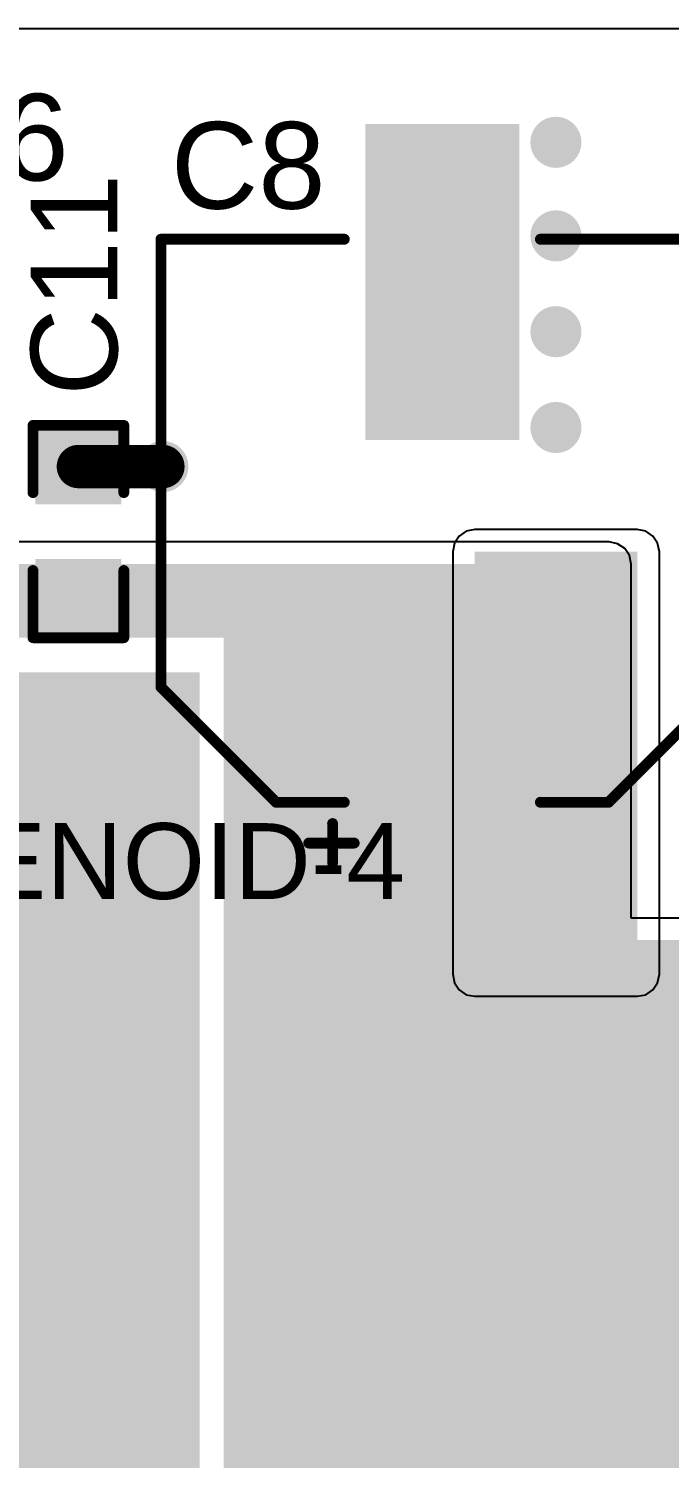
# Model space of a CAD drawing. Header units: millimetres. Extents: x 0.3 to 65.6, y 0.3 to 58.5.
# Drawn here: x 34.49 to 42.01, y 11.56 to 28.32 of the extents above; entities that cross this region are included whole.
import ezdxf

# ---------------------------------------------------------------- set-up
doc = ezdxf.new("R2010")
doc.units = ezdxf.units.MM
for name, color, linetype in [('BottomLayer', 5, 'Continuous'), ('BottomSolder', 6, 'Continuous'), ('TopLayer', 1, 'Continuous'), ('TopOverlay', 2, 'Continuous'), ('TopPaste', 8, 'Continuous'), ('TopSolder', 216, 'Continuous'), ('ViaHoleLayer', 16, 'Continuous')]:
    doc.layers.add(name, color=color, linetype=linetype)
doc.styles.add('Arial', font='arial.ttf', dxfattribs={"height": 0.2})

# ---------------------------------------------------------------- blocks, each defined once
blk = doc.blocks.new('SMC_44')
at = {"layer": 'TopLayer'}
for points in [[(-6, 2.15), (-1.9, 2.15), (-1.9, -2.15), (-6, -2.15)], [(1.9, 2.15), (6, 2.15), (6, -2.15), (1.9, -2.15)]]:
    blk.add_hatch(color=1, dxfattribs=at).paths.add_polyline_path(points)
at = {"layer": 'TopOverlay'}
for points in [[(-7.239, 2.234), (-3.556, 2.234), (-3.556, 3.047), (-7.239, 3.047)], [(-7.239, -2.262), (-6.096, -2.262), (-6.096, 2.26), (-7.239, 2.26)], [(-7.239, -3.049), (-3.556, -3.049), (-3.556, -2.236), (-7.239, -2.236)]]:
    blk.add_hatch(color=2, dxfattribs=at).paths.add_polyline_path(points)
at = {"layer": 'TopPaste'}
for points in [[(-6, 2.15), (-1.9, 2.15), (-1.9, -2.15), (-6, -2.15)], [(1.9, 2.15), (6, 2.15), (6, -2.15), (1.9, -2.15)]]:
    blk.add_hatch(color=8, dxfattribs=at).paths.add_polyline_path(points)
at = {"layer": 'TopSolder'}
for points in [[(-6.102, 2.252), (-1.798, 2.252), (-1.798, -2.252), (-6.102, -2.252)], [(1.798, 2.252), (6.102, 2.252), (6.102, -2.252), (1.798, -2.252)]]:
    blk.add_hatch(color=216, dxfattribs=at).paths.add_polyline_path(points)
at = {"layer": 'TopOverlay', "const_width": 0.127}
for points in [[(-3.556, 2.997), (3.581, 2.997)], [(-3.556, 2.438), (-3.556, 2.997)], [(3.581, 2.438), (3.581, 2.997)], [(-3.556, -2.997), (-3.556, -2.438)], [(3.581, -2.997), (3.581, -2.438)], [(-3.556, -2.997), (3.581, -2.997)]]:
    blk.add_lwpolyline(points, dxfattribs=at)
at = {"layer": 'TopOverlay', "const_width": 0.0635}
for points in [[(-3.588, 2.997, 1), (-3.524, 2.997, 1)], [(-3.588, 2.997, 1), (-3.524, 2.997, 1)], [(3.55, 2.997, 1), (3.613, 2.997, 1)], [(3.55, 2.997, 1), (3.613, 2.997, 1)], [(-3.588, 2.438, 1), (-3.524, 2.438, 1)], [(3.55, 2.438, 1), (3.613, 2.438, 1)], [(-3.588, -2.438, 1), (-3.524, -2.438, 1)], [(3.55, -2.438, 1), (3.613, -2.438, 1)], [(-3.588, -2.997, 1), (-3.524, -2.997, 1)], [(-3.588, -2.997, 1), (-3.524, -2.997, 1)], [(3.55, -2.997, 1), (3.613, -2.997, 1)], [(3.55, -2.997, 1), (3.613, -2.997, 1)]]:
    blk.add_lwpolyline(points, format="xyb", close=True, dxfattribs=at)
blk = doc.blocks.new('C___0603_51')
at = {"layer": 'TopLayer'}
for points in [[(-0.381, 0.445), (-0.381, -0.445), (-1.143, -0.445), (-1.143, 0.445)], [(1.143, 0.445), (1.143, -0.445), (0.381, -0.445), (0.381, 0.445)]]:
    blk.add_hatch(color=1, dxfattribs=at).paths.add_polyline_path(points)
at = {"layer": 'TopPaste'}
for points in [[(-0.381, 0.445), (-0.381, -0.445), (-1.143, -0.445), (-1.143, 0.445)], [(1.143, 0.445), (1.143, -0.445), (0.381, -0.445), (0.381, 0.445)]]:
    blk.add_hatch(color=8, dxfattribs=at).paths.add_polyline_path(points)
at = {"layer": 'TopSolder'}
for points in [[(-0.321, 0.504), (-0.321, -0.504), (-1.203, -0.504), (-1.203, 0.504)], [(1.203, 0.504), (1.203, -0.504), (0.321, -0.504), (0.321, 0.504)]]:
    blk.add_hatch(color=216, dxfattribs=at).paths.add_polyline_path(points)
at = {"layer": 'TopOverlay', "const_width": 0.127}
for points in [[(-1.245, -0.533), (-1.245, 0.533)], [(-0.457, 0.533), (-1.245, 0.533)], [(1.245, 0.533), (0.457, 0.533)], [(1.245, -0.533), (1.245, 0.533)], [(-0.457, -0.533), (-1.245, -0.533)], [(1.245, -0.533), (0.457, -0.533)]]:
    blk.add_lwpolyline(points, dxfattribs=at)
at = {"layer": 'TopOverlay', "const_width": 0.0635}
for points in [[(-1.276, 0.533, 1), (-1.213, 0.533, 1)], [(-1.276, 0.533, 1), (-1.213, 0.533, 1)], [(-0.489, 0.533, 1), (-0.425, 0.533, 1)], [(0.425, 0.533, 1), (0.489, 0.533, 1)], [(1.213, 0.533, 1), (1.276, 0.533, 1)], [(1.213, 0.533, 1), (1.276, 0.533, 1)], [(-1.276, -0.533, 1), (-1.213, -0.533, 1)], [(-1.276, -0.533, 1), (-1.213, -0.533, 1)], [(-0.489, -0.533, 1), (-0.425, -0.533, 1)], [(0.425, -0.533, 1), (0.489, -0.533, 1)], [(1.213, -0.533, 1), (1.276, -0.533, 1)], [(1.213, -0.533, 1), (1.276, -0.533, 1)]]:
    blk.add_lwpolyline(points, format="xyb", close=True, dxfattribs=at)
blk = doc.blocks.new('50SVPF10M_54')
at = {"layer": 'TopLayer'}
for points in [[(-4.55, 0.8), (-1.05, 0.8), (-1.05, -0.8), (-4.55, -0.8)], [(1.05, 0.8), (4.55, 0.8), (4.55, -0.8), (1.05, -0.8)]]:
    blk.add_hatch(color=1, dxfattribs=at).paths.add_polyline_path(points)
at = {"layer": 'TopPaste'}
for points in [[(-4.55, 0.8), (-1.05, 0.8), (-1.05, -0.8), (-4.55, -0.8)], [(1.05, 0.8), (4.55, 0.8), (4.55, -0.8), (1.05, -0.8)]]:
    blk.add_hatch(color=8, dxfattribs=at).paths.add_polyline_path(points)
at = {"layer": 'TopSolder'}
for points in [[(-4.652, 0.902), (-0.948, 0.902), (-0.948, -0.902), (-4.652, -0.902)], [(0.948, 0.902), (4.652, 0.902), (4.652, -0.902), (0.948, -0.902)]]:
    blk.add_hatch(color=216, dxfattribs=at).paths.add_polyline_path(points)
at = {"layer": 'TopOverlay', "const_width": 0.127}
for points in [[(-1.95, 3.3), (-3.3, 1.95)], [(-1.95, 3.3), (3.3, 3.3)], [(3.3, 3.3), (3.3, 1.15)], [(-3.3, 1.95), (-3.3, 1.15)], [(-3.779, 1.567), (-3.779, 1.033)], [(-4.007, 1.287), (-3.55, 1.287)], [(-3.3, -1.15), (-3.3, -1.95)], [(3.3, -1.15), (3.3, -3.3)], [(-3.3, -1.95), (-1.95, -3.3)], [(-1.95, -3.3), (3.3, -3.3)]]:
    blk.add_lwpolyline(points, dxfattribs=at)
at = {"layer": 'TopOverlay', "const_width": 0.0635}
for points in [[(-1.982, 3.3, 1), (-1.918, 3.3, 1)], [(-1.982, 3.3, 1), (-1.918, 3.3, 1)], [(3.268, 3.3, 1), (3.332, 3.3, 1)], [(3.268, 3.3, 1), (3.332, 3.3, 1)], [(-3.332, 1.95, 1), (-3.268, 1.95, 1)], [(-3.332, 1.95, 1), (-3.268, 1.95, 1)], [(-3.81, 1.567, 1), (-3.747, 1.567, 1)], [(-4.039, 1.287, 1), (-3.975, 1.287, 1)], [(-3.582, 1.287, 1), (-3.518, 1.287, 1)], [(-3.332, 1.15, 1), (-3.268, 1.15, 1)], [(3.268, 1.15, 1), (3.332, 1.15, 1)], [(-3.81, 1.033, 1), (-3.747, 1.033, 1)], [(-3.332, -1.15, 1), (-3.268, -1.15, 1)], [(3.268, -1.15, 1), (3.332, -1.15, 1)], [(-3.332, -1.95, 1), (-3.268, -1.95, 1)], [(-3.332, -1.95, 1), (-3.268, -1.95, 1)], [(-1.982, -3.3, 1), (-1.918, -3.3, 1)], [(-1.982, -3.3, 1), (-1.918, -3.3, 1)], [(3.268, -3.3, 1), (3.332, -3.3, 1)], [(3.268, -3.3, 1), (3.332, -3.3, 1)]]:
    blk.add_lwpolyline(points, format="xyb", close=True, dxfattribs=at)

msp = doc.modelspace()

# ---------------------------------------------------------------- hatches: boundary and pattern name
at = {"layer": 'BottomLayer'}
h = msp.add_hatch(color=5, dxfattribs=at)
edge = h.paths.add_edge_path()
edge.add_arc((40.677, 26.991), 0.3, 0, 360)
h = msp.add_hatch(color=5, dxfattribs=at)
edge = h.paths.add_edge_path()
edge.add_arc((40.677, 25.894), 0.3, 0, 360)
h = msp.add_hatch(color=5, dxfattribs=at)
edge = h.paths.add_edge_path()
edge.add_arc((40.677, 24.771), 0.3, 0, 360)
h = msp.add_hatch(color=5, dxfattribs=at)
edge = h.paths.add_edge_path()
edge.add_arc((40.677, 23.648), 0.3, 0, 360)
h = msp.add_hatch(color=5, dxfattribs=at)
edge = h.paths.add_edge_path()
edge.add_arc((36.068, 23.19), 0.3, 0, 360)
msp.add_hatch(color=5, dxfattribs=at).paths.add_polyline_path([(41.631, 17.239), (41.631, 22.192), (39.726, 22.192), (39.726, 17.239)])
h = msp.add_hatch(color=5, dxfattribs=at)
edge = h.paths.add_edge_path()
edge.add_arc((40.677, 21.391), 0.3, 0, 360)
h = msp.add_hatch(color=5, dxfattribs=at)
edge = h.paths.add_edge_path()
edge.add_arc((40.677, 20.294), 0.3, 0, 360)
h = msp.add_hatch(color=5, dxfattribs=at)
edge = h.paths.add_edge_path()
edge.add_arc((40.677, 19.171), 0.3, 0, 360)
h = msp.add_hatch(color=5, dxfattribs=at)
edge = h.paths.add_edge_path()
edge.add_arc((40.677, 18.048), 0.3, 0, 360)
at = {"layer": 'BottomSolder'}
h = msp.add_hatch(color=6, dxfattribs=at)
edge = h.paths.add_edge_path()
edge.add_arc((40.677, 26.991), 0.15, 0, 360)
h = msp.add_hatch(color=6, dxfattribs=at)
edge = h.paths.add_edge_path()
edge.add_arc((40.677, 25.894), 0.15, 0, 360)
h = msp.add_hatch(color=6, dxfattribs=at)
edge = h.paths.add_edge_path()
edge.add_arc((40.677, 24.771), 0.15, 0, 360)
h = msp.add_hatch(color=6, dxfattribs=at)
edge = h.paths.add_edge_path()
edge.add_arc((40.677, 23.648), 0.15, 0, 360)
h = msp.add_hatch(color=6, dxfattribs=at)
edge = h.paths.add_edge_path()
edge.add_arc((36.068, 23.19), 0.15, 0, 360)
h = msp.add_hatch(color=6, dxfattribs=at)
edge = h.paths.add_edge_path()
edge.add_arc((40.677, 21.391), 0.15, 0, 360)
h = msp.add_hatch(color=6, dxfattribs=at)
edge = h.paths.add_edge_path()
edge.add_arc((40.677, 20.294), 0.15, 0, 360)
h = msp.add_hatch(color=6, dxfattribs=at)
edge = h.paths.add_edge_path()
edge.add_arc((40.677, 19.171), 0.15, 0, 360)
h = msp.add_hatch(color=6, dxfattribs=at)
edge = h.paths.add_edge_path()
edge.add_arc((40.677, 18.048), 0.15, 0, 360)
at = {"layer": 'TopLayer'}
h = msp.add_hatch(color=1, dxfattribs=at)
edge = h.paths.add_edge_path()
edge.add_arc((40.677, 26.991), 0.3, 0, 360)
h = msp.add_hatch(color=1, dxfattribs=at)
edge = h.paths.add_edge_path()
edge.add_arc((40.677, 25.894), 0.3, 0, 360)
h = msp.add_hatch(color=1, dxfattribs=at)
edge = h.paths.add_edge_path()
edge.add_arc((40.677, 24.771), 0.3, 0, 360)
h = msp.add_hatch(color=1, dxfattribs=at)
edge = h.paths.add_edge_path()
edge.add_arc((40.677, 23.648), 0.3, 0, 360)
h = msp.add_hatch(color=1, dxfattribs=at)
edge = h.paths.add_edge_path()
edge.add_arc((36.068, 23.19), 0.3, 0, 360)
for points in [[(40.05, 22.047), (31.414, 22.047), (31.414, 21.184), (40.05, 21.184)], [(41.3, 22.047), (36.779, 22.047), (36.779, 2.845), (41.3, 2.845)], [(31.445, 18.847), (36.5, 18.847), (36.5, 20.777), (31.445, 20.777)], [(36.5, 2.896), (36.5, 19.304), (30.099, 19.304), (30.099, 2.896)], [(49.911, 17.639), (40.651, 17.639), (40.651, 2.845), (49.911, 2.845)]]:
    msp.add_hatch(color=1, dxfattribs=at).paths.add_polyline_path(points)
h = msp.add_hatch(color=1, dxfattribs=at)
edge = h.paths.add_edge_path()
edge.add_arc((40.677, 21.391), 0.3, 0, 360)
h = msp.add_hatch(color=1, dxfattribs=at)
edge = h.paths.add_edge_path()
edge.add_arc((40.677, 20.294), 0.3, 0, 360)
h = msp.add_hatch(color=1, dxfattribs=at)
edge = h.paths.add_edge_path()
edge.add_arc((40.677, 19.171), 0.3, 0, 360)
h = msp.add_hatch(color=1, dxfattribs=at)
edge = h.paths.add_edge_path()
edge.add_arc((40.677, 18.048), 0.3, 0, 360)
at = {"layer": 'TopSolder'}
h = msp.add_hatch(color=216, dxfattribs=at)
edge = h.paths.add_edge_path()
edge.add_arc((40.677, 26.991), 0.15, 0, 360)
h = msp.add_hatch(color=216, dxfattribs=at)
edge = h.paths.add_edge_path()
edge.add_arc((40.677, 25.894), 0.15, 0, 360)
h = msp.add_hatch(color=216, dxfattribs=at)
edge = h.paths.add_edge_path()
edge.add_arc((40.677, 24.771), 0.15, 0, 360)
h = msp.add_hatch(color=216, dxfattribs=at)
edge = h.paths.add_edge_path()
edge.add_arc((40.677, 23.648), 0.15, 0, 360)
h = msp.add_hatch(color=216, dxfattribs=at)
edge = h.paths.add_edge_path()
edge.add_arc((36.068, 23.19), 0.15, 0, 360)
h = msp.add_hatch(color=216, dxfattribs=at)
edge = h.paths.add_edge_path()
edge.add_arc((40.677, 21.391), 0.15, 0, 360)
h = msp.add_hatch(color=216, dxfattribs=at)
edge = h.paths.add_edge_path()
edge.add_arc((40.677, 20.294), 0.15, 0, 360)
h = msp.add_hatch(color=216, dxfattribs=at)
edge = h.paths.add_edge_path()
edge.add_arc((40.677, 19.171), 0.15, 0, 360)
h = msp.add_hatch(color=216, dxfattribs=at)
edge = h.paths.add_edge_path()
edge.add_arc((40.677, 18.048), 0.15, 0, 360)
at = {"layer": 'ViaHoleLayer'}
h = msp.add_hatch(color=16, dxfattribs=at)
edge = h.paths.add_edge_path()
edge.add_arc((40.677, 26.991), 0.15, 0, 360)
h = msp.add_hatch(color=16, dxfattribs=at)
edge = h.paths.add_edge_path()
edge.add_arc((40.677, 25.894), 0.15, 0, 360)
h = msp.add_hatch(color=16, dxfattribs=at)
edge = h.paths.add_edge_path()
edge.add_arc((40.677, 24.771), 0.15, 0, 360)
h = msp.add_hatch(color=16, dxfattribs=at)
edge = h.paths.add_edge_path()
edge.add_arc((40.677, 23.648), 0.15, 0, 360)
h = msp.add_hatch(color=16, dxfattribs=at)
edge = h.paths.add_edge_path()
edge.add_arc((36.068, 23.19), 0.15, 0, 360)
h = msp.add_hatch(color=16, dxfattribs=at)
edge = h.paths.add_edge_path()
edge.add_arc((40.677, 21.391), 0.15, 0, 360)
h = msp.add_hatch(color=16, dxfattribs=at)
edge = h.paths.add_edge_path()
edge.add_arc((40.677, 20.294), 0.15, 0, 360)
h = msp.add_hatch(color=16, dxfattribs=at)
edge = h.paths.add_edge_path()
edge.add_arc((40.677, 19.171), 0.15, 0, 360)
h = msp.add_hatch(color=16, dxfattribs=at)
edge = h.paths.add_edge_path()
edge.add_arc((40.677, 18.048), 0.15, 0, 360)

# ---------------------------------------------------------------- linework, layer by layer
at = {"layer": 'BottomLayer'}
for p, q in [((31.407, 28.324), (51.124, 28.324)), ((39.542, 22.375), (39.486, 22.291)), ((39.626, 22.431), (39.542, 22.375)), ((39.726, 22.451), (39.626, 22.431)), ((41.631, 22.451), (39.726, 22.451)), ((41.73, 22.431), (41.631, 22.451)), ((41.814, 22.375), (41.73, 22.431)), ((41.87, 22.291), (41.814, 22.375)), ((39.486, 22.291), (39.467, 22.192)), ((39.467, 22.192), (39.467, 17.239)), ((41.89, 22.192), (41.87, 22.291)), ((41.89, 17.239), (41.89, 22.192)), ((39.467, 17.239), (39.486, 17.139)), ((39.486, 17.139), (39.542, 17.055)), ((41.814, 17.055), (41.87, 17.139)), ((41.87, 17.139), (41.89, 17.239)), ((39.542, 17.055), (39.626, 16.999)), ((39.626, 16.999), (39.726, 16.98)), ((39.726, 16.98), (41.631, 16.98)), ((41.631, 16.98), (41.73, 16.999)), ((41.73, 16.999), (41.814, 17.055))]:
    msp.add_line(p, q, dxfattribs=at)
at = {"layer": 'TopLayer'}
for p, q in [((41.3, 22.306), (31.414, 22.306)), ((41.4, 22.286), (41.3, 22.306)), ((41.484, 22.23), (41.4, 22.286)), ((41.54, 22.146), (41.484, 22.23)), ((41.559, 22.047), (41.54, 22.146)), ((41.559, 17.898), (41.559, 22.047)), ((47.452, 17.898), (41.559, 17.898))]:
    msp.add_line(p, q, dxfattribs=at)
at = {"layer": 'TopLayer', "const_width": 0.508}
msp.add_lwpolyline([(35.077, 23.19), (36.068, 23.19)], dxfattribs=at)
at = {"layer": 'TopLayer', "const_width": 0.254}
for points in [[(34.95, 23.19, 1), (35.204, 23.19, 1)], [(35.941, 23.19, 1), (36.195, 23.19, 1)]]:
    msp.add_lwpolyline(points, format="xyb", close=True, dxfattribs=at)

# ---------------------------------------------------------------- block references
for name, p, rotation in [('50SVPF10M_54', (39.345, 22.555), 90), ('C___0603_51', (35.077, 22.428), 270)]:
    msp.add_blockref(name, p, dxfattribs=dict(rotation=rotation))
msp.add_blockref('SMC_44', (30.119, 14.732))

# ---------------------------------------------------------------- texts
at = {"layer": 'TopOverlay', "style": 'Arial'}
for s, p in [('R16', (32.36, 26.543)), ('C8', (36.161, 26.213))]:
    msp.add_text(s, height=1.016, dxfattribs=at).set_placement(p)
for s, height, rotation, p in [('C11', 1.016, 90, (35.534, 24.02)), ('SOLENOID-4', 0.889, 360, (31.386, 18.121))]:
    msp.add_text(s, height=height, rotation=rotation, dxfattribs=at).set_placement(p)

doc.saveas('drawing.dxf')
